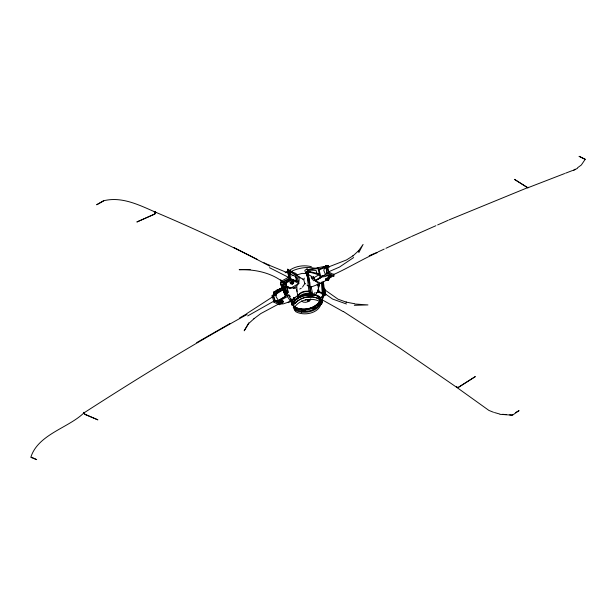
<?xml version="1.0" encoding="UTF-8"?>
<svg xmlns="http://www.w3.org/2000/svg" width="616" height="616" viewBox="0 0 616 616"><rect width="100%" height="100%" fill="white"/><g stroke="black" fill="none" stroke-linecap="round" stroke-linejoin="round"><path stroke-width="0.92" d="M283.63 290.121L283.622 292.176L285.57 295.488M274.097 294.41L273.481 292.585L274.343 291.645L282.79 287.541M321.09 301.355L321.175 299.73M284.962 289.381L285.616 286.64M333.941 276.022L332.586 276.484L327.227 273.296L326.557 271.933L326.103 266.497L327.419 266.158L328.243 272.95L333.941 276.022L333.81 274.79M295.903 280.804L296.188 278.278L295.049 276.322L288.35 273.065L289.774 273.735L290.914 275.691L290.051 280.072L285.193 282.721L283.214 281.681M321.691 303.203L321.298 302.81L320.913 303.257L321.691 303.203L323.408 293.84M321.406 301.994L323.269 292.192L322.946 281.543M313.12 309.194L315.169 308.208L315.346 306.907L312.959 308.2M325.71 294.879L325.24 289.543L323.816 287.795L324.986 294.317L325.71 294.879L323.331 296.311M280.896 281.196L280.911 285.339L282.251 287.087M304.296 278.132L303.78 279.718L304.812 283.66L302.471 287.125M319.35 304.643L320.335 301.47L322.137 301.717L322.207 302.702M320.32 301.363C318.002 311.334 303.103 313.713 295.156 309.063L294.025 306.907M320.004 300.308L320.335 298.606L318.988 296.327C310.818 291.614 298.721 294.232 293.216 301.84M322.245 299.515L323.785 292.307M322.422 299.784C324.07 293.986 324.663 287.395 323.177 281.674M319.65 283.445L317.895 291.206L315.353 294.972M318.326 287.734L319.342 283.737M358.45 250.874L352.96 255.91L353.469 255.501L346.485 259.96L327.774 267.244L328.467 271.872L333.618 274.543L333.764 273.981M343.328 311.465L400.007 348.24L456.61 387.272L458.011 387.51L475.336 376.584L457.965 387.695L456.61 387.272L456.849 386.386M283.083 285.485L282.705 284.908L282.012 285.408L283.168 288.573L284.469 288.781M281.219 303.064L281.196 301.84L282.028 301.778L282.659 302.81L281.219 303.064L280.78 302.325L281.196 301.84M291.676 283.984L291.976 282.575L292.808 282.521L292.461 284.076L291.676 283.984L291.368 282.775L291.976 282.575L291.761 283.668L291.368 282.775M292.831 283.745L292.808 282.521M294.171 305.351L292.477 305.344L291.553 304.697L293.409 304.712L293.578 304.142L292.577 303.318M292.7 303.357L292.277 303.942L293.131 303.603L291.291 300.369M293.147 303.896L293.278 303.465L292.269 303.111L292.977 302.063L294.225 302.11L295.033 303.48C300.477 297.035 311.688 294.494 318.926 299.222M298.113 296.088L298.106 296.589L298.668 296.55M307.168 276.199L306.19 272.411L307.168 271.887L307.946 275.383L308.693 275.629L308.277 276.114M308.539 296.904L309.07 295.133L308.531 294.502L308.539 296.904L311.58 296.827L312.127 295.803L311.835 294.402M320.682 302.002L320.466 302.718L321.467 303.164C322.414 304.119 320.197 305.213 321.822 303.611M321.198 304.373L320.975 303.411L322.491 302.163M328.382 279.78L326.996 280.288L327.25 279.04L328.22 279.017L328.382 279.78L326.996 280.288M291.553 304.697L291.799 303.927L293.116 303.311L293.409 304.712M273.458 293.47L273.758 292.562L274.328 294.54L276.261 295.072M31.639 457.218L36.698 459.644L30.8 457.349C37.984 434.372 68.33 427.989 83.884 412.936C137.268 378.524 191.422 345.183 247.008 314.483M250.227 269.554L239.185 269.692C254.038 269.292 269.454 272.21 281.681 281.019L288.488 277.308L288.85 276.291L287.634 272.834L268.907 265.103M84.146 412.32L84.269 413.698L85.224 414.375L97.913 419.866L84.939 414.422L83.861 412.366M528.644 187.249L528.02 187.826L514.414 179.333L527.727 187.818L564.664 173.535M358.797 252.622L363.086 244.436L358.235 251.29M103.704 200.931L96.666 204.758L103.303 200.847C121.837 196.127 139.201 205.082 155.794 212.297C194.464 228.659 232.609 246.408 269.677 266.12M279.949 302.795L280.503 301.84L282.49 301.139L283.383 301.832L280.788 303.234L279.51 302.048L280.342 301.078L282.105 300.647L283.221 301.07L283.383 301.832M301.524 312.235L302.033 311.365L301.655 310.241L304.959 310.141L305.336 311.257L302.033 311.357M248.81 322.861L244.19 330.807L248.672 323.539L254.015 318.695M293.316 298.483L292.7 299.468L290.39 298.845M327.111 272.334L325.595 274.751L322.137 276.291M585.2 159.313L579.163 156.356L585.2 159.313L581.319 165.011L577.592 167.744M273.435 292.739L274.012 291.822L273.465 293.878L275.375 295.087M319.835 301.155C314.83 308.585 302.864 311.35 295.018 307.053M283.106 289.836L276.63 293.747L276.06 294.571L276.053 296.627L278.401 300.454L285.208 296.45M295.002 301.232L295.873 299.977L299.03 297.79L303.303 296.08M509.655 414.907L512.165 415.107L512.466 414.691M293.262 302.071C298.775 294.463 310.864 291.845 319.034 296.558L320.382 298.837C318.172 308.816 303.141 311.688 295.064 307.284M293.917 302.11C297.474 296.935 304.189 295.064 310.187 294.91M319.535 303.349L320.335 302.31L320.528 299.545L319.18 297.266L316.385 295.649L312.605 294.81M319.465 301.894C314.214 309.055 302.718 311.773 295.025 307.168M289.15 270.516C285.131 266.897 291.691 273.389 290.567 274.251L289.597 271.664L287.418 269.277L292.392 272.68M325.671 279.764L326.503 278.794L328.266 278.363L329.383 278.779L328.551 279.749L326.788 280.18L325.671 279.764L325.51 279.002L328.112 277.6L329.221 278.016L329.383 278.779M294.271 298.337L294.941 297.605M313.621 293.924L315.138 292.546M322.199 283.899L321.552 283.753L322.984 283.083M283.168 288.573L284.654 288.165M307.538 272.056L306.937 272.665L306.799 272.218L307.538 272.056L308.693 275.629M306.976 275.906L307.946 275.383L307.168 271.887M324.555 266.405L324.37 267.028L325.017 266.674L324.555 266.405L324.37 267.028M328.22 279.017L327.851 279.348L328.29 280.088L327.804 279.002M274.875 291.476L274.389 291.899L283.399 287.472M276.63 293.747L273.874 295.965L273.951 296.943L275.121 300.539L277.654 301.763M301.748 300.808L303.134 302.11L305.836 302.333L308.87 301.409L310.618 299.746L310.61 298.906M253.854 318.795L260.76 313.598L278.909 303.88M281.912 282.705L283.121 281.812M285.593 282.783L286.679 286.286L290.783 288.203L286.679 286.286L285.986 286.794L289.805 288.727L298.883 283.414L296.111 273.512L289.189 270.863L285.886 272.811M299.707 289.05L301.324 288.18M353.646 257.542L339.47 267.075L328.467 271.872M273.966 302.233L275.229 301.34L280.503 304.088L279.548 304.758L273.966 302.233L273.558 300.901M294.587 297.751L298.252 295.172M500.077 414.329L512.512 415.161L519.072 410.618L515.353 412.682M297.251 286.987L295.357 288.296L293.301 288.427M323.277 267.282L326.865 265.527L329.083 266.651L326.865 265.527L324.786 266.543L328.089 265.95L329.321 266.79M317.032 273.889L316.108 270.447L308.046 270.062L307.053 268.861L304.835 270.347L305.544 272.765L313.79 277.747L315.146 279.91M247.093 313.405L272.603 296.866M326.572 279.987L321.221 283.406L314.892 280.657L313.398 276.846L314.892 280.657L320.397 277.262L325.41 276.492L327.35 275.529L331.162 277.061L331 276.299L327.188 274.767L327.35 275.529M328.867 278.524L331.162 277.061M277.254 290.159L277.831 289.944M329.66 277.154L331 276.299M281.805 282.197L280.511 282.898L281.266 285.162L283.137 283.83L285.593 283.09M282.898 287.911L274.567 292.977L275.059 293.971L276.569 294.648M305.544 272.765L307.538 271.556L319.026 274.79L320.397 277.262M320.151 298.221L321.745 297.266M286.679 286.286L285.847 282.236L291.306 279.002L297.266 281.589L295.033 274.228L289.351 271.625L289.189 270.863M292.6 275.668L295.033 274.228M316.431 292.923L318.98 291.599L322.253 292.8M287.695 272.595L289.351 271.625L292.284 272.865M319.304 298.106L321.783 296.642M573.534 170.139L575.159 169.184M289.227 270.524C295.58 265.958 303.857 264.803 311.365 266.682M277.431 290.051L283.337 287.071M291.715 304.212L292.176 303.942M239.647 317.91L246.739 313.79M323.092 294.24L324.601 293.37L323.985 289.866M275.059 293.971L283.121 289.335L285.4 296.542L277.023 301.355L277.177 302.117L281.281 304.027L283.375 303.834L287.634 302.402L293.478 299.245L293.94 299.515L288.38 302.649L287.634 302.402M196.712 342.611L230.091 323.477M321.144 277.516L315.261 280.827L321.144 277.516L318.372 267.613L307.938 269.554M313.79 277.747L319.026 274.79M247.663 315.946L273.766 301.201L272.595 297.605M285.162 272.665L287.556 271.325L288.519 271.902L290.09 278.771L282.605 282.444L281.951 282.205L280.773 279.726M323.346 295.233L324.986 294.317M326.865 265.527L324.309 266.928M573.327 170.547L577.446 168.307M287.888 270.455L288.565 271.741L287.888 270.455L288.534 270.101L293.108 272.695M288.357 270.724L289.004 270.37L287.464 269.531L288.334 269.692L287.703 269.161L288.912 270.378M287.495 271.664L289.12 270.786L290.051 271.325M307.184 272.642L308.647 271.571L311.357 271.995L318.819 273.774L319.642 274.998L317.679 267.621M284.777 286.786L284.353 286.863M292.677 282.983L292.022 283.329L292.461 284.076M276.307 293.016L283.121 289.335M277.177 302.117L287.564 296.504M309.925 295.257L310.526 294.933C308.416 295.403 307.831 276.7 306.622 272.264M309.979 295.164L308.323 295.218L309.44 294.394L309.733 296.257L312.127 295.803M309.27 300.154L307.523 300.978L307.261 299.761M290.59 271.756C297.844 268.052 306.545 266.474 314.56 268.237M286.009 282.998L291.799 279.995L298.883 283.414M281.951 282.205L289.212 278.463L290.09 278.771M309.44 294.394L309.44 294.856L311.457 294.386L311.619 295.842M282.513 284.207L284.877 283.306M274.859 295.68L273.273 294.91L271.918 295.572L272.472 297.536M333.618 274.543C348.456 267.86 362.3 259.244 377.169 252.645M378.232 251.844L384.199 249.087M385.901 248.302L410.626 236.906M329.267 276.661L331.524 275.622M290.198 282.19L290.536 283.745L290.198 282.19L293.347 281.25L293.693 282.806L292.115 283.522M290.298 282.698L293.509 282.012L293.693 282.806M302.664 295.434L307.915 294.294M411.48 236.513L435.912 225.702M437.653 224.932L448.125 220.297M310.649 287.225L317.887 284.469M318.68 270.147L324.686 267.544L326.418 267.706L326.765 271.517M369.2 255.702L377.377 252.237M448.995 219.912L527.758 187.611M324.786 266.543L328.135 265.796L329.036 266.813M565.55 173.188L572.649 170.478M297.112 274.821L302.171 273.389L306.73 273.666M326.542 267.921L324.901 267.159L318.872 269.023M327.227 273.296L328.243 272.95M277.516 291.43L277.015 290.02L277.624 289.828L278.578 291.091M278.085 290.098L277.015 290.02M274.343 291.645L275.406 291.306M326.834 279.525L327.296 279.387M320.874 276.245L324.909 275.09M318.372 267.613L324.74 266.397L327.034 267.56M308.046 270.062L317.24 268.576M305.159 299.954L306.522 299.653M304.212 295.903L310.441 295.087M282.567 284.461L285.085 284.584M323.1 293.647L324.601 293.37M320.166 283.653L317.81 283.191L315.623 280.557M290.29 274.266L290.128 273.004L290.344 274.52M292.13 283.337L292.97 283.283M311.596 294.71L312.112 294.671M308.832 295.903L309.602 295.849M281.35 302.602L282.659 302.81M320.112 302.91L321.914 302.779M354.308 305.305L367.96 304.928L354.847 304.004M275.121 300.539L278.401 300.454M293.278 303.465L294.979 303.48M502.533 414.291L506.306 414.637M284.145 285.154L285.809 285.316M354.47 303.711L345.984 302.086L346.408 302.202L338.076 299.199L325.271 290.182M306.19 272.411L306.706 272.526M309.779 291.291C305.728 290.621 300.539 291.53 298.159 295.218L298.029 296.596L296.65 290.044M312.173 295.018L313.683 295.357M280.78 302.325L281.289 302.433M308.647 271.571L310.279 272.01M309.763 291.945L305.759 291.63A6.391 3.172 -11.6 0 0 301.586 292.846A6.814 3.38 -11.6 0 0 298.86 296.535M310.141 293.724L306.137 293.409A6.391 3.172 -11.6 0 0 301.955 294.625A6.814 3.388 -11.6 0 0 299.322 297.089M494.44 412.535L499.699 414.029M346.477 303.981L332.571 299.06L325.564 294.117M493.562 412.281L488.942 410.441L456.61 387.272M300.369 277.693L303.78 279.718L302.779 279.017M290.921 287.472L292.184 288.011C298.421 287.811 301.817 278.424 296.558 274.659M292.523 279.518L297.266 281.589M263.979 262.732L269.438 265.327M288.488 277.308L269.477 267.675M327.419 266.158L329.044 266.959M342.958 311.473L320.251 298.721M233.995 247.57L257.311 259.413M293.008 272.603L287.464 269.531M328.536 276.284L325.595 274.751L323.793 270.455L324.686 267.544L326.534 268.668M306.991 285.085L308.5 286.171M325.51 279.002L326.788 280.18M317.248 296.604L318.534 297.351M315.169 308.208L315.6 308.454M294.255 307.6C302.433 312.628 314.507 309.725 320.335 302.31L320.335 301.47M309.063 294.756L309.586 295.095M310.456 291.445L312.566 293.562L311.195 287.017M290.544 271.217L292.477 272.634M284.014 281.612L285.193 282.721M304.805 283.252L305.421 283.876M307.284 299.769L308.87 301.409M322.053 302.002L322.414 302.448M321.383 303.449L321.737 303.896M282.105 300.647L282.49 301.139M282.39 302.04L282.775 302.525M277.108 291.822L276.723 291.329L277.978 290.791L278.085 291.299M289.027 294.864L290.459 296.812M313.521 280.78L311.326 276.576M286.101 293.832L287.403 295.742M291.045 301.224L292.793 303.911M289.22 271.387L288.534 270.101M282.482 285.678L282.012 285.408L283.352 288.865M287.556 271.325L288.596 273.543M292.277 303.942L285.832 294.155L282.12 284.592M317.078 284.469L318.102 286.309L318.98 291.599L318.218 289.058M299.022 276.33L300.046 278.17M291.599 301.047L293.093 303.75M284.638 283.429L285.231 284.523L284.461 281.866M275.229 301.34L273.512 297.097L273.273 294.91M311.165 292.754L311.688 293.778M291.306 279.002L291.799 279.995M311.195 277.038L312.081 278.933M282.705 284.908L284.138 288.049M283.198 284.892L286.802 293.632M288.558 292.492L287.187 288.311M277.624 289.828L278.163 291.075M296.85 288.396L297.158 289.104M284.569 286.771L287.549 293.878L292.538 302.171M284.376 286.486L287.364 293.593M283.368 288.126L286.017 294.448M311.119 286.802L311.334 287.31M283.26 284.661L284.199 287.102M314.037 277.955L314.892 280.657M287.718 292.554L286.625 286.748M307.661 271.964L309.663 282.713M282.729 285.077L283.214 286.717L282.867 285.069M317.548 290.167L318.056 291.969L322.099 293.632L322.476 295.618M289.651 278.617L290.051 280.072M297.674 294.995L298.106 296.589M293.486 297.851L293.94 299.515L293.555 297.651M318.264 284.638L318.757 286.486M297.151 291.376L296.727 289.274M307.877 272.172L309.856 283.006L310.695 291.691M293.547 297.813L293.94 299.515M285.847 282.236L286.14 285.039M310.726 294.764L311.018 296.165M326.395 278.286L326.503 278.794M320.666 303.657L320.767 304.127M293.347 281.25L293.509 282.012M289.12 270.786L289.281 271.548M282.028 301.778L282.29 303.134M280.627 302.471L280.788 303.234M328.112 277.6L328.266 278.363M328.39 278.986L328.551 279.749M324.74 266.397L324.901 267.159M327.25 279.04L327.412 279.803M309.44 294.856L309.733 296.257M291.768 281.474L291.876 281.982M280.342 301.078L280.503 301.84M307.353 271.872L307.838 274.466L307.523 271.972M307.053 268.861L307.538 271.556M297.928 295.657L298.183 297.158M309.94 293.008L310.356 295.503M308.547 282.798L307.207 271.879M310.526 294.933L309.155 282.605M321.344 282.09L321.552 283.753M289.327 275.275L289.535 276.915M289.089 277.085L289.212 278.463M322.006 283.414L322.353 290.275M322.237 283.037L322.438 293.162M322.514 284.923L322.668 292.392M322.145 285.254L322.253 292.877M293.593 304.897L293.316 307.577L294.656 309.856C302.949 314.868 318.819 312.081 321.229 301.632L319.881 299.353C311.65 294.325 299.214 297.181 293.593 304.897M294.81 306.945L294.309 309.502L295.695 311.634C303.757 316.316 318.819 313.513 321.105 303.542L319.719 301.401C311.696 297.335 299.992 299.368 294.81 306.945M155.794 212.297L154.862 213.937L136.852 221.999L154.809 214.06L155.794 212.297L155.232 211.673L154.177 211.935L155.794 212.297M285.801 286.517L285.809 286.925L285.801 286.517"/></g></svg>
